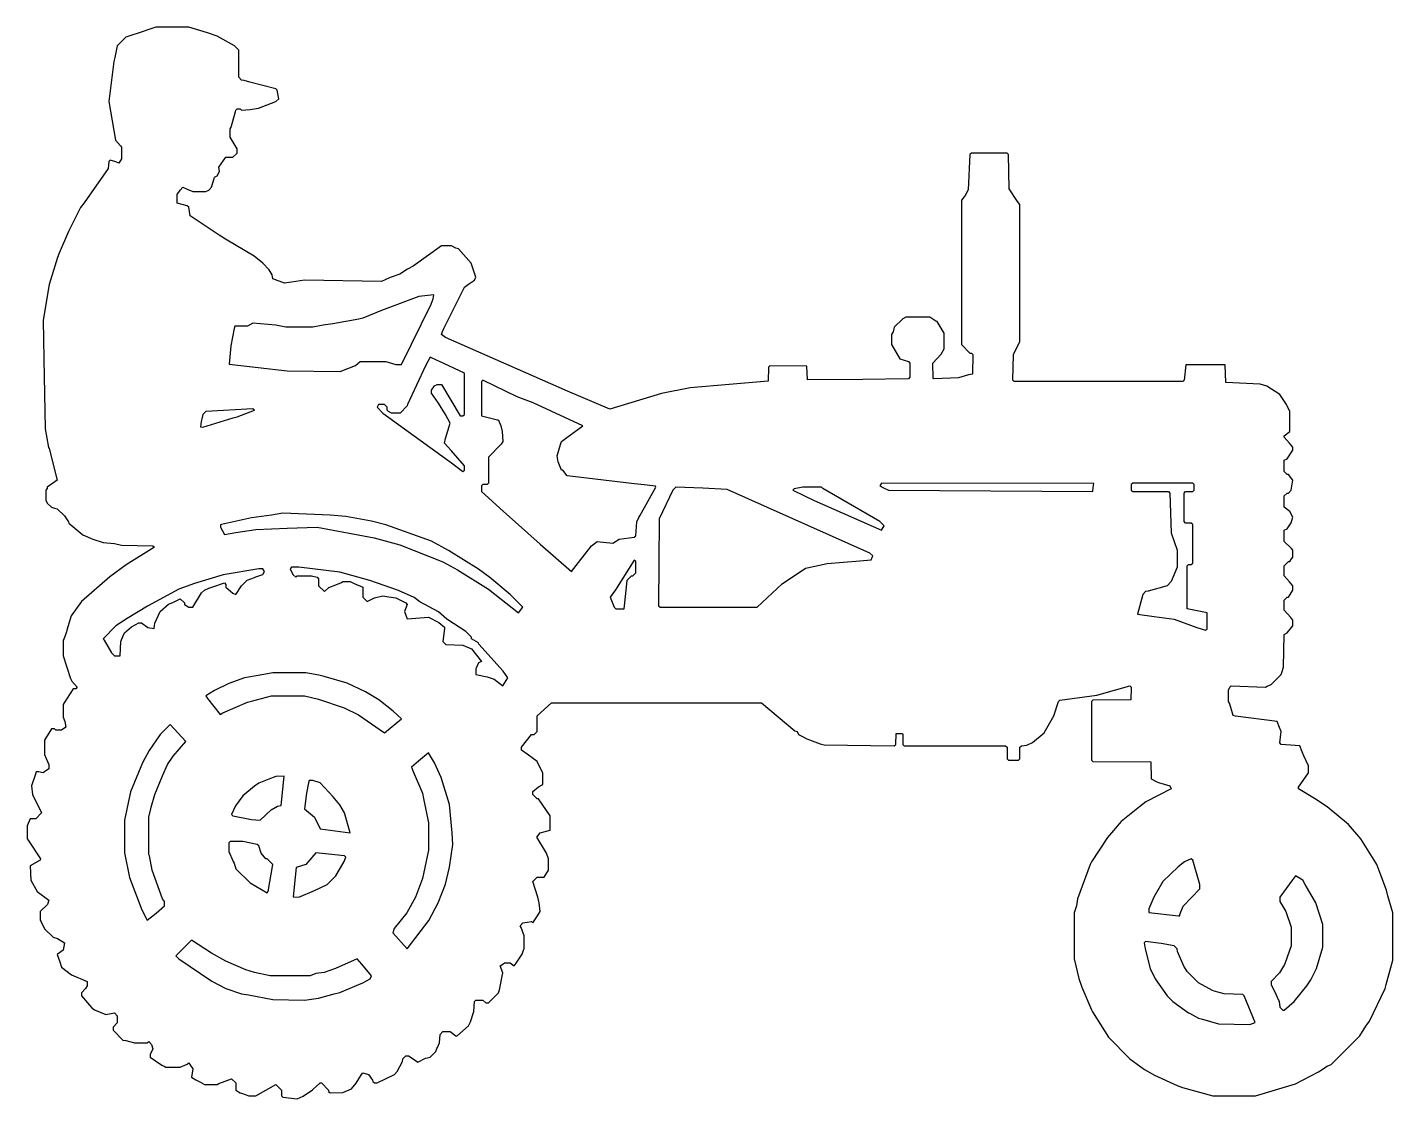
# Model space of a CAD drawing. Extents: x 184 to 1140, y 101 to 851.
import ezdxf

# ---------------------------------------------------------------- set-up
doc = ezdxf.new("R2010")
doc.units = 0
doc.layers.get('0').update_dxf_attribs({"linetype": 'CONTINUOUS'})

msp = doc.modelspace()

# ---------------------------------------------------------------- linework, layer by layer
at = {"color": 7, "linetype": 'CONTINUOUS'}
for points in [[(373, 101), (377.1, 102.8), (383.795082, 107.245902), (389, 112), (390, 112), (395, 107), (395, 106), (396, 105), (404.955446, 105.445545), (411, 108), (414.230769, 111.846154), (418, 118), (419, 119), (423, 118), (425.8, 113.9), (426, 113), (427, 112), (429, 112), (441, 118), (443, 120), (446.7, 127.1), (447, 129), (449, 131), (451, 131), (452.804878, 129.756098), (457.352941, 126.588235), (462.9, 129.3), (464.1, 129.7), (466, 130), (470, 134), (470.8, 136.1), (471.2, 136.9), (472.58, 140.06), (473, 146), (475, 148), (480, 148), (484, 145), (485, 145), (493, 152), (494.2, 154.9), (496.569231, 162.053846), (497, 169), (498, 170), (503, 170), (505, 168), (507, 168), (514, 175), (514.647059, 177.088235), (517, 189), (515, 194), (516.9, 195.2), (518, 196), (522, 196), (523.9, 194.8), (525, 194), (526.24, 195.82), (530.482759, 202.206897), (531.352941, 204.911765), (532, 206), (532, 215), (529.8, 220.9), (529, 222), (531, 224), (537, 225), (538, 224), (541.2, 228.9), (543, 232), (542.352941, 238.088235), (541.352941, 242.088235), (538, 253), (541, 256), (546, 256), (549, 261), (549, 269), (547.482759, 272.793103), (540.8, 284.1), (543, 287), (550, 289), (550, 299), (542, 311), (541, 311), (538, 314), (538, 316), (541.9, 319.2), (545, 321), (545, 329), (543.3, 332.1), (541, 337), (534.1, 342.2), (530, 345), (530, 347), (537, 356), (539, 356), (541, 358), (541, 369), (551, 378), (698, 378), (721.337838, 358.472973), (723, 358), (724, 356), (726.8, 354.6), (729.9, 352.8), (739.088235, 349.352941), (741.911765, 348.647059), (791, 348), (792, 349), (792.25, 356.75), (796.75, 356.75), (797, 356), (797, 349), (798, 348), (869, 348), (870, 347), (870, 339), (871, 338), (878, 338), (879, 339), (879, 347), (880, 348), (883.923077, 348.384615), (887.788235, 350.247059), (896, 357), (902.7, 369.1), (906, 379), (907, 380), (932.94, 383.42), (956, 390), (957, 389), (956.75, 380.25), (930, 380), (929, 379), (929, 338), (930, 337), (970.75, 336.75), (971, 325), (974.9, 322.8), (976.076923, 322.384615), (984, 320), (985, 318), (967.195122, 308.756098), (962.804878, 305.243902), (950, 295), (940.248276, 283.77931), (929.230769, 266.846154), (928.2, 264.9), (919.405405, 240.932432), (918.594595, 236.067568), (917, 231), (917, 199), (920.3, 185.1), (922.3, 179.1), (929.2, 163.1), (929.8, 161.9), (941, 144), (956, 129), (966.264706, 121.441176), (973.264706, 117.441176), (989.1, 110.3), (992.9, 108.8), (1014, 103), (1044, 103), (1071.9, 111.3), (1088.153846, 119.769231), (1094.153846, 123.769231), (1097, 125), (1117, 145), (1121.24, 151.82), (1123.76, 155.18), (1134.647059, 178.088235), (1135.352941, 180.911765), (1140, 198), (1140, 231), (1136.7, 242.9), (1135.647059, 246.911765), (1128.8, 264.9), (1128.2, 266.1), (1117.756098, 282.804878), (1109, 293), (1094.18, 305.24), (1085.18, 311.24), (1074, 318), (1074, 319), (1081, 329), (1081, 334), (1077.7, 340.9), (1076.7, 343.9), (1075, 348), (1062, 349), (1061, 350), (1062, 358), (1060.7, 360.9), (1059, 365), (1029.9, 368.8), (1028.25, 369.25), (1026.647059, 374.911765), (1025.7, 377.9), (1025, 379), (1025, 387), (1026, 389), (1027, 390), (1051, 389), (1052.1, 389.8), (1055, 391), (1062, 398), (1062.7, 400.1), (1063.521664, 403.019931), (1064, 426), (1066, 427), (1069.2, 430.9), (1070, 432), (1070, 436), (1068.754098, 437.795082), (1064, 443), (1064, 450), (1066, 452), (1067, 452), (1070, 457), (1070, 460), (1067.756098, 462.804878), (1064, 467), (1064, 474), (1067, 477), (1068, 477), (1069.2, 478.9), (1070, 480), (1070, 485), (1069.2, 486.1), (1064, 491), (1064, 499), (1066, 500), (1068.8, 504.1), (1070, 508), (1068, 512), (1064, 515), (1064, 523), (1066, 525), (1067, 525), (1069, 527), (1070, 534), (1067, 538), (1066, 538), (1064, 540), (1064, 548), (1066, 549), (1070, 555), (1070, 557), (1067.756098, 559.804878), (1064, 564), (1064, 565), (1068, 568), (1068, 582), (1065.7, 586.9), (1061, 594), (1051.9, 599.7), (1047.1, 601.3), (1023.25, 602.25), (1022.75, 614.75), (995.25, 614.75), (994, 604), (993, 603), (875, 603), (874, 604), (874.472376, 621.975138), (879, 631), (879, 727), (877.230769, 729.153846), (871.479233, 738.019169), (871, 762), (870, 763), (845, 763), (844, 762), (842.675914, 737.141866), (840.76, 733.18), (838, 730), (838, 629), (844, 623), (845, 623), (846, 622), (845.75, 608.25), (843.1, 607.7), (836.1, 605.7), (819, 605), (818.25, 605.25), (818, 616), (823.752941, 622.211765), (826, 626), (826, 637), (821, 645), (820.153846, 645.230769), (816, 648), (799, 648), (797, 647), (791, 641), (790.2, 637.9), (789.8, 637.1), (789, 636), (789, 629), (795, 619), (801, 617), (802, 616), (802, 606), (801, 605), (769.014679, 604.515596), (730.25, 604.25), (729.75, 613.75), (704, 614), (703, 613), (702.75, 603.25), (648.053846, 598.569231), (628.076923, 594.615385), (591.9, 583.8), (562.153846, 596.230769), (476.9, 633.8), (474, 636), (474.8, 638.1), (475.7, 640.1), (490, 669), (492.9, 671.2), (497, 674), (498, 676), (497.352941, 678.088235), (494.752212, 685.783186), (486, 696), (484.1, 696.3), (481, 698), (474, 698), (454.1, 683.8), (450.18, 681.76), (444.9, 678.3), (438.1, 675.8), (432, 673), (378, 674), (369.04878, 672.560976), (364, 672), (356, 675), (355.4, 677.7), (353.24, 681.18), (349, 686), (342.795082, 690.754098), (322.82, 702.76), (318.307692, 705.461538), (298, 719), (297, 725), (296, 726), (289, 728), (289, 734), (291, 737), (293, 739), (295.9, 737.7), (300, 736), (309, 736), (311, 737), (313, 739), (314.8, 745.1), (315, 746), (317, 747), (318.5, 750), (318, 753), (323, 760), (328, 760), (331, 763), (331, 766), (326, 774), (326, 780), (326.8, 781.1), (329.8, 792.1), (330, 793), (331, 794), (333, 794), (334, 793), (340.06, 793.58), (345.94, 794.42), (358, 799), (360, 801), (359, 807), (358, 808), (339.911765, 812.647059), (335.9, 813.7), (334, 814), (332, 816), (332, 835), (329, 838), (316.9, 844.7), (310.1, 847.2), (297, 851), (274, 851), (267.1, 848.7), (265.911765, 848.352941), (253, 844), (247, 838), (245.352941, 829.911765), (244.647059, 827.088235), (241, 799), (245.8, 771.9), (249.2, 768.1), (250, 767), (250, 759), (248, 756), (245.9, 756.8), (242, 758), (241, 757), (240.594595, 752.067568), (223.76, 728.18), (221.24, 724.82), (213.2, 708.9), (212.8, 708.1), (206.3, 692.9), (205.2, 689.9), (199.352941, 670.911765), (195, 646), (195.510196, 618.990204), (196.489804, 570.009796), (198.8, 556.9), (199.2, 556.1), (205, 534), (203.18, 532.76), (198, 529), (197.8, 528.1), (197, 527), (197, 520), (198, 518), (201, 515), (203.1, 514.3), (205, 514), (210, 509), (212.76, 504.82), (213, 504), (222.9, 495.8), (229.9, 492.7), (237.04878, 490.439024), (244.95122, 489.560976), (250.020755, 488.477358), (272, 488), (273, 487), (253.195122, 474.756098), (241.82, 466.24), (222, 449), (214.8, 439.1), (211.647059, 429.088235), (211.352941, 427.911765), (209.8, 423.1), (209, 422), (209, 411), (214.3, 395.1), (215.243902, 393.195122), (219, 389), (218, 388), (216, 388), (209.8, 378.1), (209, 377), (209, 368), (210.3, 365.1), (211, 361), (208, 359), (204, 359), (203, 360), (201, 360), (196.8, 353.1), (196, 352), (196, 342), (197.3, 339.1), (199, 335), (199, 332), (196.1, 329.8), (195, 329), (191.9, 329.8), (190.25, 329.75), (189.8, 328.1), (187, 320), (187.647059, 313.911765), (194, 301), (190, 297), (186, 297), (184, 292), (184, 283), (184.7, 281.9), (193.2, 268.9), (193, 268), (186, 264), (186.45082, 254.040984), (191, 246), (199, 240), (198.2, 236.9), (193, 232), (193, 226), (193.7, 224.9), (196, 220), (202, 214), (205.1, 213.2), (210, 210), (209, 205), (205, 202), (206.7, 196.9), (208, 193), (214.9, 187.8), (226, 183), (226, 180), (224.76, 178.18), (222, 175), (222, 173), (228.846154, 164.769231), (231.153846, 163.230769), (239, 160), (245, 161), (247, 159), (247, 154), (244, 151), (244, 149), (251, 142), (252.9, 141.7), (259, 140), (268, 140), (269, 141), (271, 139), (272, 136), (270, 132), (270, 130), (278.2, 124.4), (279.9, 123.7), (281, 123), (291, 123), (295.9, 125.2), (297, 126), (298.230769, 124.153846), (300, 122), (299, 116), (302.1, 114.2), (304.9, 112.8), (308, 111), (317, 111), (318.1, 111.7), (327, 115), (330, 112), (330, 107), (333.1, 105.2), (333.9, 104.8), (339, 103), (344, 103), (358, 111), (362, 107), (362, 103), (363, 102), (373, 101)], [(403, 610), (413.82, 614.24), (417, 617), (435, 617), (442, 615), (446, 615), (466.7, 657.1), (468.2, 660.9), (468.75, 663.75), (458.06, 662.58), (432.1, 652.7), (418.911765, 647.352941), (416.088235, 646.647059), (397.946154, 643.430769), (391.053846, 642.569231), (384, 641), (365, 641), (358.06, 642.42), (342, 644), (338.1, 641.8), (329.25, 641.75), (328.8, 640.1), (326.594595, 628.067568), (325.25, 615.25), (366.012803, 610.486505), (403, 610)], [(489, 540), (490, 541), (490, 544), (480.754098, 554.795082), (476, 560), (476.7, 563.1), (480, 574), (476.769231, 579.846154), (471.8, 587.9), (467, 595), (467, 597), (469, 600), (471, 601), (474, 601), (487, 579), (489, 579), (490, 580), (490, 609), (472.1, 617.2), (470.9, 617.8), (466, 620), (462.8, 614.1), (450.2, 586.9), (450, 586), (445, 581), (439, 581), (437, 582), (436, 583), (436, 585), (434, 587), (430, 587), (429, 585), (433, 581), (481.1, 546.2), (489, 540)], [(565, 470), (579, 488), (583, 491), (594, 490), (598.365145, 492.630705), (609, 494), (610, 495), (610.810811, 504.864865), (612.2, 507.9), (612.8, 509.1), (624, 529), (623.75, 529.75), (618.067568, 530.405405), (606.955446, 531.554455), (562, 537), (559, 541), (558, 541), (555.7, 546.9), (555, 551), (557.3, 558.9), (558, 561), (560.82, 563.24), (573, 572), (538.1, 588.2), (527.1, 592.3), (503, 604), (502, 603), (502, 579), (513.1, 576.2), (514, 576), (515.615385, 571.923077), (516.384615, 568.076923), (517, 561), (515.751381, 559.223757), (507, 550), (507, 532), (506, 531), (503, 531), (502, 530), (502, 526), (517.230032, 512.249201), (543.195122, 489.243902), (565, 470)], [(307, 571), (328.088235, 577.647059), (330.911765, 578.352941), (343, 583), (342, 584), (309, 582), (307, 580), (306.3, 576.9), (305.7, 575.1), (305.25, 571.25), (307, 571)], [(695, 445), (712.444615, 461.503077), (728.9, 472.3), (730.1, 472.7), (744.06, 475.58), (766.972414, 477.468966), (774.75, 478.25), (776, 481), (774, 483), (673.973846, 527.529231), (657.026154, 528.470769), (638, 529), (636, 527), (626.491808, 506.992068), (626, 446), (627, 445), (695, 445)], [(782, 499), (784, 502), (781, 505), (741.1, 528.2), (740, 529), (727, 529), (721, 528), (720, 527), (734.9, 519.8), (782, 499)], [(930, 526), (930.3, 528.9), (930.75, 531.75), (782, 532), (781, 530), (782.9, 528.8), (787.013693, 526.985921), (930, 526)], [(1009, 429), (1010, 430), (1010, 441), (996, 444), (996, 474), (997, 475), (999, 475), (1000, 476), (1000, 503), (999, 504), (995, 504), (994, 505), (994, 525), (995, 526), (1000, 526), (1001, 527), (1001, 531), (1000, 532), (958, 532), (957, 531), (957, 527), (958, 526), (983, 526), (984, 525), (984.929204, 497.061947), (989, 485), (989, 473), (985, 463), (982, 460), (968.9, 456.3), (967, 456), (965, 454), (961.25, 440.25), (972.932432, 438.594595), (986.946154, 436.569231), (1002.9, 430.8), (1009, 429)], [(528, 441), (531, 445), (522, 454), (507.804878, 465.756098), (499.82, 471.76), (478.9, 484.8), (467.1, 491.2), (434.923077, 502.615385), (425.1, 505.3), (406.962069, 508.544828), (396.037931, 509.455172), (363, 511), (355.053846, 509.569231), (341.053846, 507.569231), (320, 503), (319.25, 502.75), (319.2, 501.1), (322, 496), (329.923077, 497.384615), (344.020755, 499.522642), (365.979245, 500.477358), (387, 501), (426.923077, 493.615385), (444.911765, 488.647059), (474.846154, 476.769231), (485.1, 471.2), (506.804878, 457.756098), (528, 441)], [(602, 444), (603.594595, 459.067568), (604, 464), (607, 467), (608, 467), (610, 469), (610, 477), (609, 478), (595.8, 457.1), (592, 452), (595, 445), (596, 444), (602, 444)], [(249, 411), (249.445545, 420.955446), (251.2, 424.9), (252, 427), (256.846154, 431.230769), (262, 434), (264, 434), (268.4, 430.8), (272.75, 430.25), (273.352941, 433.911765), (277, 442), (282.9, 447.2), (285.9, 448.3), (291, 451), (294, 448), (294, 447), (297, 445), (300, 445), (306, 455), (308, 457), (311.206897, 458.482759), (313.911765, 459.352941), (322, 462), (323, 461), (323, 459), (327.9, 454.8), (330, 454), (334, 460), (338, 464), (343.1, 465.8), (343.9, 466.2), (349, 468), (350, 470), (349, 472), (346, 472), (321.076923, 467.615385), (301.1, 461.7), (290.1, 457.7), (268.1, 445.8), (253.846154, 437.230769), (246, 432), (237, 423), (237.8, 421.9), (243, 413), (245, 411), (249, 411)], [(517, 390), (520.411765, 395.647059), (517.243902, 400.195122), (500.24948, 419.233888), (500, 420), (495, 423), (495, 424), (491, 428), (477.846154, 436.769231), (471.795082, 441.754098), (458.9, 448.8), (454.82, 451.76), (443.9, 456.8), (423.9, 463.8), (402.923077, 469.615385), (374, 473), (369, 473), (368, 472), (370, 468), (372, 466), (373, 467), (383, 467), (387, 466), (388, 465), (388, 460), (392, 456), (395.18, 458.76), (400.1, 460.8), (403.9, 462.3), (405, 463), (410, 463), (412.9, 461.7), (419, 459), (419, 452), (422, 449), (427.067568, 451.594595), (433, 453), (437.067568, 452.405405), (441.932432, 451.594595), (449, 448), (450, 447), (448, 442), (450, 437), (465, 438), (472.18, 434.24), (476, 431), (476.2, 430.1), (475, 421), (477, 419), (488.964706, 418.541176), (495, 416), (502, 407), (500, 406), (498, 402), (498, 398), (506.088235, 396.352941), (510.846154, 394.769231), (517, 390)], [(434, 357), (446, 367), (440.211765, 372.247059), (430.153846, 380.230769), (420.9, 385.7), (407.9, 391.8), (391.923077, 396.615385), (388.076923, 397.384615), (379, 399), (356, 399), (347.04878, 397.560976), (336.053846, 395.569231), (325.1, 391.7), (315.1, 386.8), (309, 383), (310.24, 381.18), (319, 370), (320.9, 371.2), (338.088235, 378.647059), (340.911765, 379.352941), (355, 383), (378, 383), (387.911765, 380.647059), (405.911765, 374.647059), (415.9, 369.8), (434, 357)], [(268, 226), (274.153846, 230.769231), (280, 236), (280, 239), (278.769231, 240.846154), (271.384615, 261.076923), (269.594595, 270.932432), (269, 272), (269, 298), (270.405405, 303.932432), (270.615385, 305.076923), (273.2, 313.9), (278.7, 327.1), (282.230769, 334.846154), (286.24, 340.82), (295, 351), (284, 363), (277, 356), (269.230769, 344.846154), (264.6, 336.2), (256.352941, 315.911765), (252, 296), (252, 273), (255.647059, 255.911765), (264.2, 233.1), (268, 226)], [(450, 206), (465.230769, 225.846154), (471.7, 238.1), (476.8, 251.1), (479.569231, 263.053846), (482, 279), (481.464602, 287.030973), (479.594595, 306.932432), (473.7, 325.9), (469.2, 336.1), (465, 343), (457.9, 337.2), (453, 333), (454.2, 330.1), (460.615385, 314.923077), (461.384615, 311.076923), (465, 294), (465, 275), (460.615385, 255.076923), (455.7, 242.1), (449.756098, 231.195122), (440.8, 220.1), (440, 217), (450, 206)], [(347, 296), (354.846154, 303.230769), (359.1, 305.7), (361.75, 306.25), (363.75, 326.75), (358.067568, 326.594595), (353.1, 324.7), (351.9, 324.3), (346.153846, 321.769231), (343.18, 319.76), (335, 313), (329.8, 306.1), (327, 300), (328, 299), (341.06, 296.42), (347, 296)], [(410, 287), (406.2, 301.1), (402.754098, 306.795082), (398.245902, 312.204918), (389, 322), (383.9, 323.7), (381.25, 323.75), (380.8, 322.1), (379.430769, 314.946154), (378, 304), (385, 298), (389, 290), (410, 287)], [(352, 245), (352.594595, 246.067568), (356, 265), (352, 269), (351, 269), (347.8, 272.9), (346, 278), (345, 279), (335, 281), (326, 281), (325, 280), (325, 274), (328.2, 267.1), (328.8, 265.9), (330, 262), (340, 252), (352, 245)], [(374, 242), (385.1, 246.8), (394, 251), (400, 257), (405.8, 267.1), (407, 270), (406, 271), (386, 273), (379, 265), (372.25, 262.75), (371.58, 256.06), (370.25, 242.25), (374, 242)], [(991, 229), (991, 230), (993.249201, 235.769968), (1005, 248), (1005, 251), (1000, 268), (999, 269), (994.195122, 266.756098), (989.804878, 263.243902), (979, 253), (972.8, 242.1), (969.3, 233.9), (969.25, 231.25), (990, 229), (991, 229)], [(1064, 163), (1071, 169), (1079.8, 180.1), (1082.76, 184.18), (1086.647059, 192.088235), (1091, 207), (1091, 223), (1086.2, 238.1), (1080.24, 248.18), (1078.8, 250.9), (1077, 254), (1072, 257), (1069.8, 254.1), (1061, 242), (1061, 239), (1065.2, 232.1), (1069, 221), (1069, 208), (1064.8, 196.1), (1064.2, 194.9), (1060.752941, 189.211765), (1055, 183), (1055, 181), (1058.2, 174.1), (1059.2, 172.1), (1060.615385, 168.923077), (1061, 165), (1063, 163), (1064, 163)], [(378, 170), (387.955446, 171.445545), (398.911765, 174.352941), (402.911765, 175.352941), (418.9, 182.2), (424, 185), (425, 187), (418.2, 195.1), (415, 199), (399.9, 192.2), (391.94, 189.42), (386.06, 188.58), (382, 187), (354, 187), (343.076923, 189.384615), (337.1, 191.3), (323.1, 197.2), (312.9, 202.8), (299, 212), (294, 207), (288, 201), (290, 199), (313.1, 183.2), (323.1, 178.2), (334.067568, 174.405405), (338.932432, 173.594595), (356.020755, 170.477358), (378, 170)], [(1040, 153), (1043.75, 154.25), (1036, 173), (1035, 174), (1022.032995, 174.461929), (1015.1, 176.3), (1013.9, 176.8), (1004, 182), (996, 190), (994.230769, 193.153846), (993.769231, 193.846154), (989.3, 204.1), (989, 206), (987, 208), (977.946154, 209.569231), (967, 211), (966, 210), (966.615385, 205.923077), (970.3, 192.1), (973.8, 184.9), (982, 173), (986, 169), (997.1, 161.2), (997.846154, 160.769231), (1004.088235, 157.352941), (1006.911765, 156.647059), (1018.020755, 153.477358), (1040, 153)]]:
    msp.add_lwpolyline(points, dxfattribs=at)

doc.saveas('drawing.dxf')
